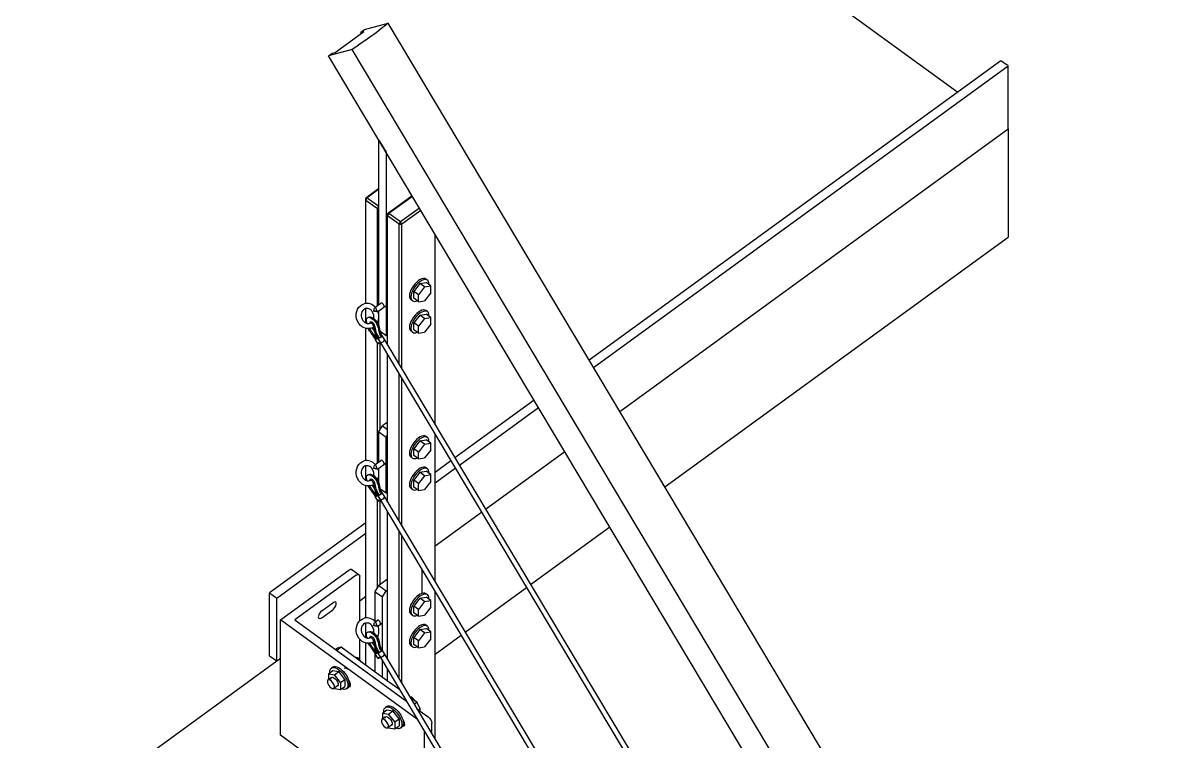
# Model space of a CAD drawing. Extents: x 0 to 478, y 0 to 515.
# Drawn here: x 178.5 to 289.9, y 352 to 422.5 of the extents above; entities that cross this region are included whole.
import ezdxf

# ---------------------------------------------------------------- set-up
doc = ezdxf.new("R2010")
doc.units = 0
doc.layers.get('0').update_dxf_attribs({"linetype": 'CONTINUOUS'})

msp = doc.modelspace()

# ---------------------------------------------------------------- linework, layer by layer
at = {"color": 0}
for p, q in [((133.774, 515.02), (270.246, 415.724)), ((212.029, 421.866), (214.341, 422.48)), ((321.578, 242.897), (214.341, 422.48)), ((209.144, 419.626), (211.971, 421.686)), ((211.675, 421.605), (212.029, 421.866)), ((211.971, 421.686), (211.675, 421.605)), ((211.733, 421.513), (211.675, 421.605)), ((210.807, 419.908), (208.493, 419.291)), ((208.493, 419.291), (208.847, 419.548)), ((307.869, 252.871), (208.493, 419.291)), ((208.847, 419.548), (209.144, 419.626)), ((312.608, 249.423), (210.807, 419.908)), ((274.489, 418.811), (234.086, 389.414)), ((234.515, 388.698), (275.196, 418.296)), ((275.196, 418.296), (274.489, 418.811)), ((275.196, 412.119), (275.196, 418.296)), ((237.085, 384.39), (275.196, 412.119)), ((237.085, 384.39), (275.196, 412.119)), ((275.196, 412.119), (275.196, 401.486)), ((213.438, 411.011), (214.144, 409.825)), ((213.438, 394.871), (213.438, 411.011)), ((214.144, 409.825), (214.144, 391.82)), ((213.438, 406.259), (212.165, 405.335)), ((213.438, 406.192), (212.306, 405.366)), ((212.165, 405.335), (212.306, 405.366)), ((212.165, 405.126), (212.306, 405.366)), ((212.165, 405.126), (212.165, 405.335)), ((212.165, 394.991), (212.165, 405.126)), ((212.165, 405.126), (213.297, 404.305)), ((212.306, 405.366), (213.438, 404.544)), ((216.701, 405.546), (214.286, 403.789)), ((216.73, 405.497), (214.428, 403.825)), ((213.297, 404.305), (213.438, 404.544)), ((213.297, 394.769), (213.297, 404.305)), ((213.297, 404.305), (213.438, 404.305)), ((214.286, 403.585), (214.428, 403.825)), ((214.286, 403.789), (214.428, 403.825)), ((214.286, 403.585), (214.286, 403.789)), ((215.418, 402.759), (214.286, 403.585)), ((214.286, 390.917), (214.286, 403.585)), ((215.56, 402.999), (214.428, 403.825)), ((217.414, 404.35), (215.56, 402.999)), ((217.558, 404.114), (215.7, 402.759)), ((215.418, 402.759), (215.56, 402.999)), ((215.418, 402.759), (215.7, 402.759)), ((215.418, 389.022), (215.418, 402.759)), ((215.7, 402.759), (215.56, 402.999)), ((215.7, 388.546), (215.7, 402.759)), ((218.954, 383.103), (218.954, 401.775)), ((241.511, 376.978), (275.196, 401.486)), ((217.468, 396.935), (216.867, 396.159)), ((217.468, 396.935), (218.069, 397.034)), ((217.92, 396.603), (217.468, 396.935)), ((218.204, 397.274), (218.062, 397.376)), ((218.523, 396.706), (218.069, 397.034)), ((216.867, 395.489), (216.867, 396.159)), ((217.319, 395.831), (216.867, 396.159)), ((217.92, 396.603), (217.319, 395.831)), ((217.319, 395.157), (217.319, 395.831)), ((217.92, 396.603), (218.523, 396.706)), ((218.523, 396.032), (217.92, 395.259)), ((218.523, 396.032), (218.523, 396.706)), ((213.086, 394.617), (213.644, 395.023)), ((213.35, 394.19), (214.144, 394.769)), ((213.644, 395.023), (213.644, 395.023)), ((216.732, 395.249), (216.592, 395.351)), ((217.319, 395.157), (216.867, 395.489)), ((217.319, 395.157), (217.92, 395.259)), ((212.165, 393.372), (212.165, 394.487)), ((213.438, 393.841), (213.438, 394.254)), ((213.438, 392.762), (213.438, 393.52)), ((217.468, 393.848), (216.867, 393.072)), ((217.92, 393.517), (217.319, 392.744)), ((217.468, 393.848), (218.069, 393.947)), ((217.92, 393.517), (217.468, 393.848)), ((217.92, 393.517), (218.523, 393.619)), ((218.204, 394.187), (218.062, 394.289)), ((218.523, 393.619), (218.069, 393.947)), ((218.523, 392.945), (218.523, 393.619)), ((212.165, 379.557), (212.165, 392.539)), ((216.867, 392.402), (216.867, 393.072)), ((217.319, 392.744), (216.867, 393.072)), ((217.319, 392.07), (216.867, 392.402)), ((217.319, 392.07), (217.319, 392.744)), ((218.523, 392.945), (217.92, 392.172)), ((213.342, 391.04), (213.089, 391.467)), ((213.297, 391.636), (213.297, 391.866)), ((213.337, 391.534), (213.589, 391.107)), ((214.144, 391.82), (213.545, 392.257)), ((213.579, 391.866), (213.579, 392.232)), ((213.765, 391.788), (214.019, 391.365)), ((214.019, 391.365), (255.56, 321.797)), ((214.286, 391.784), (214.144, 391.82)), ((216.732, 392.162), (216.592, 392.264)), ((217.319, 392.07), (217.92, 392.172)), ((213.297, 379.335), (213.297, 391.121)), ((213.579, 382.626), (213.579, 391.125)), ((213.589, 391.107), (255.131, 321.54)), ((214.286, 375.483), (214.286, 389.939)), ((215.418, 373.588), (215.418, 388.045)), ((215.7, 373.112), (215.7, 387.572)), ((228.683, 385.48), (220.909, 379.825)), ((221.338, 379.109), (229.111, 384.764)), ((213.438, 382.386), (213.791, 382.986)), ((213.438, 379.437), (213.438, 382.386)), ((213.438, 382.386), (214.144, 381.871)), ((214.286, 383.346), (213.791, 382.986)), ((213.791, 382.986), (214.286, 382.626)), ((214.144, 381.871), (214.286, 382.111)), ((214.144, 376.386), (214.144, 381.871)), ((217.468, 381.501), (216.867, 380.725)), ((217.92, 381.169), (217.319, 380.397)), ((217.468, 381.501), (218.069, 381.6)), ((217.92, 381.169), (217.468, 381.501)), ((217.92, 381.169), (218.523, 381.272)), ((218.204, 381.84), (218.062, 381.938)), ((218.523, 381.272), (218.069, 381.6)), ((218.523, 380.598), (218.523, 381.272)), ((218.954, 367.665), (218.954, 382.125)), ((216.867, 380.051), (216.867, 380.725)), ((217.319, 380.397), (216.867, 380.725)), ((217.319, 379.723), (216.867, 380.051)), ((217.319, 379.723), (217.319, 380.397)), ((218.523, 380.598), (217.92, 379.825)), ((223.908, 374.805), (231.681, 380.46)), ((223.908, 374.805), (231.681, 380.46)), ((212.165, 377.938), (212.165, 379.053)), ((213.086, 379.183), (213.644, 379.589)), ((213.35, 378.756), (214.144, 379.331)), ((213.644, 379.589), (213.644, 379.589)), ((216.732, 379.815), (216.592, 379.917)), ((217.319, 379.723), (217.92, 379.825)), ((220.503, 379.532), (218.954, 378.404)), ((213.438, 378.407), (213.438, 378.82)), ((213.438, 377.328), (213.438, 378.086)), ((217.468, 378.414), (216.867, 377.638)), ((217.92, 378.083), (217.319, 377.31)), ((217.468, 378.414), (218.069, 378.513)), ((217.92, 378.083), (217.468, 378.414)), ((217.92, 378.083), (218.523, 378.185)), ((218.204, 378.753), (218.062, 378.852)), ((218.523, 378.185), (218.069, 378.513)), ((218.523, 377.511), (218.523, 378.185)), ((218.954, 377.373), (220.931, 378.813)), ((212.165, 364.123), (212.165, 377.105)), ((213.545, 376.82), (214.144, 376.386)), ((213.579, 376.428), (213.579, 376.798)), ((216.732, 376.728), (216.592, 376.83)), ((216.867, 376.964), (216.867, 377.638)), ((217.319, 377.31), (216.867, 377.638)), ((217.319, 376.636), (216.867, 376.964)), ((217.319, 376.636), (217.319, 377.31)), ((217.319, 376.636), (217.92, 376.738)), ((218.523, 377.511), (217.92, 376.738)), ((213.342, 375.606), (213.089, 376.033)), ((213.297, 376.202), (213.297, 376.428)), ((213.297, 367.055), (213.297, 375.684)), ((213.337, 376.096), (213.589, 375.673)), ((213.579, 367.397), (213.579, 375.691)), ((213.589, 375.673), (255.131, 306.105)), ((213.765, 376.354), (214.019, 375.931)), ((214.019, 375.931), (255.56, 306.361)), ((214.144, 376.386), (214.286, 376.35)), ((214.286, 360.049), (214.286, 374.505)), ((218.954, 371.2), (223.501, 374.509)), ((218.954, 371.2), (223.501, 374.509)), ((212.165, 373.465), (202.718, 366.589)), ((203.425, 366.074), (212.165, 372.435)), ((215.418, 358.151), (215.418, 372.611)), ((228.334, 367.39), (236.107, 373.048)), ((215.7, 357.678), (215.7, 372.138)), ((203.778, 363.929), (210.495, 368.819)), ((211.202, 368.304), (205.192, 363.929)), ((210.79, 368.879), (211.497, 368.364)), ((211.557, 363.834), (211.557, 368.219)), ((214.286, 367.912), (213.438, 367.295)), ((217.68, 366.536), (217.68, 368.822)), ((213.085, 366.695), (213.438, 367.295)), ((213.085, 363.749), (213.085, 366.695)), ((213.085, 366.695), (213.791, 366.18)), ((213.438, 367.295), (214.144, 366.78)), ((213.791, 366.18), (214.144, 366.78)), ((214.144, 366.78), (214.286, 366.882)), ((218.954, 352.231), (218.954, 366.691)), ((221.908, 362.716), (227.928, 367.097)), ((202.718, 360.415), (202.718, 366.589)), ((202.718, 366.589), (203.425, 366.074)), ((203.425, 359.9), (203.425, 366.074)), ((207.844, 364.832), (208.905, 365.601)), ((211.557, 365.816), (212.165, 366.261)), ((211.557, 365.816), (212.165, 366.261)), ((213.791, 360.874), (213.791, 366.18)), ((217.468, 366.063), (216.867, 365.291)), ((217.92, 365.735), (217.319, 364.963)), ((217.468, 366.063), (218.069, 366.166)), ((217.92, 365.735), (217.468, 366.063)), ((217.92, 365.735), (218.523, 365.838)), ((218.204, 366.406), (218.062, 366.504)), ((218.523, 365.838), (218.069, 366.166)), ((218.523, 365.164), (218.523, 365.838)), ((207.844, 364.144), (208.905, 364.917)), ((216.732, 364.381), (216.592, 364.483)), ((216.867, 364.617), (216.867, 365.291)), ((217.319, 364.963), (216.867, 365.291)), ((217.319, 364.289), (216.867, 364.617)), ((217.319, 364.289), (217.319, 364.963)), ((218.523, 365.164), (217.92, 364.388)), ((203.778, 352.611), (203.778, 363.929)), ((217.229, 354.147), (203.778, 363.929)), ((205.192, 363.929), (216.143, 355.963)), ((212.165, 362.5), (212.165, 363.619)), ((213.086, 363.746), (213.291, 363.894)), ((213.29, 363.894), (213.29, 363.894)), ((213.35, 363.322), (213.791, 363.64)), ((217.319, 364.289), (217.92, 364.388)), ((218.204, 363.315), (218.062, 363.418)), ((217.468, 362.977), (216.867, 362.2)), ((217.92, 362.648), (217.319, 361.876)), ((217.468, 362.977), (218.069, 363.079)), ((217.92, 362.648), (217.468, 362.977)), ((217.92, 362.648), (218.523, 362.751)), ((218.523, 362.751), (218.069, 363.079)), ((218.523, 362.077), (218.523, 362.751)), ((218.954, 360.567), (221.503, 362.423)), ((209.372, 361.163), (209.183, 361.026)), ((209.725, 361.248), (209.301, 360.941)), ((209.725, 361.248), (209.372, 361.163)), ((213.085, 358.807), (209.725, 361.248)), ((211.557, 359.985), (211.557, 362.038)), ((212.165, 359.473), (212.165, 361.671)), ((213.085, 361.283), (213.085, 361.611)), ((213.085, 358.807), (213.085, 361.188)), ((216.732, 361.294), (216.592, 361.396)), ((216.867, 361.53), (216.867, 362.2)), ((217.319, 361.876), (216.867, 362.2)), ((217.319, 361.202), (216.867, 361.53)), ((217.319, 361.202), (217.319, 361.876)), ((217.319, 361.202), (217.92, 361.301)), ((218.523, 362.077), (217.92, 361.301)), ((182.098, 344.383), (203.778, 360.158)), ((202.718, 360.415), (203.425, 359.9)), ((203.425, 359.9), (203.778, 360.158)), ((209.301, 360.941), (216.143, 355.963)), ((211.379, 360.211), (211.084, 360.26)), ((211.379, 360.211), (211.266, 360.13)), ((211.379, 360.211), (211.675, 359.83)), ((213.342, 360.172), (213.089, 360.595)), ((213.337, 360.662), (213.589, 360.239)), ((213.392, 360.818), (213.392, 360.818)), ((213.589, 360.239), (254.525, 291.685)), ((213.765, 360.916), (214.019, 360.497)), ((214.019, 360.497), (255.556, 290.935)), ((208.487, 358.644), (208.912, 358.955)), ((208.919, 359.294), (208.777, 359.191)), ((208.912, 358.955), (209.513, 358.853)), ((213.791, 358.292), (213.791, 359.9)), ((214.286, 357.932), (214.286, 359.071)), ((208.793, 358.278), (208.441, 358.02)), ((208.487, 358.644), (208.487, 358.052)), ((208.487, 358.644), (209.088, 358.546)), ((209.088, 358.546), (209.513, 358.853)), ((209.689, 357.77), (209.088, 358.546)), ((210.114, 358.08), (209.513, 358.853)), ((209.689, 357.77), (210.114, 358.08)), ((209.689, 357.77), (209.689, 357.096)), ((210.114, 358.08), (210.114, 357.406)), ((213.791, 358.292), (213.085, 358.807)), ((215.491, 357.057), (213.791, 358.292)), ((209.382, 357.466), (209.029, 357.209)), ((209.088, 357.198), (209.061, 357.233)), ((209.088, 357.198), (209.689, 357.096)), ((209.689, 357.096), (210.114, 357.406)), ((210.389, 357.272), (210.248, 357.17)), ((215.418, 357.106), (215.418, 357.177)), ((216.683, 356.351), (216.47, 356.387)), ((217.15, 355.847), (216.52, 356.306)), ((216.683, 356.351), (216.569, 356.27)), ((216.683, 356.351), (216.979, 355.97)), ((216.902, 355.667), (217.15, 355.847)), ((217.504, 355.247), (217.15, 355.847)), ((213.79, 354.789), (214.215, 355.096)), ((213.79, 354.789), (213.79, 354.192)), ((213.79, 354.789), (214.391, 354.686)), ((214.221, 355.434), (214.081, 355.332)), ((214.215, 355.096), (214.816, 354.997)), ((214.391, 354.686), (214.816, 354.997)), ((214.993, 353.91), (214.391, 354.686)), ((215.416, 354.221), (214.816, 354.997)), ((217.172, 355.212), (218.273, 354.411)), ((217.315, 355.11), (217.504, 355.247)), ((217.504, 354.972), (217.504, 355.247)), ((214.098, 354.415), (213.743, 354.161)), ((214.686, 353.61), (214.332, 353.353)), ((214.391, 353.339), (214.365, 353.374)), ((214.391, 353.339), (214.993, 353.236)), ((214.993, 353.91), (215.416, 354.221)), ((214.993, 353.91), (214.993, 353.236)), ((214.993, 353.236), (215.416, 353.547)), ((215.416, 354.221), (215.416, 353.547)), ((215.693, 353.413), (215.551, 353.31)), ((218.627, 352.778), (218.627, 353.811)), ((208.383, 349.261), (203.778, 352.611)), ((217.92, 342.666), (217.92, 352.986))]:
    msp.add_line(p, q, dxfattribs=at)
for points in [[(214.341, 422.48), (213.376, 421.679), (212.197, 420.822), (210.807, 419.908)], [(218.062, 397.376), (217.792, 397.57), (217.242, 397.277), (216.837, 396.72)], [(218.204, 397.274), (217.933, 397.468), (217.384, 397.175), (216.978, 396.617)], [(218.126, 397.312), (218.106, 397.334), (218.085, 397.358), (218.062, 397.376)], [(218.351, 396.907), (218.351, 397.073), (218.301, 397.2), (218.204, 397.274)], [(218.349, 396.833), (218.351, 396.857), (218.351, 396.882), (218.351, 396.907)], [(216.837, 396.72), (216.431, 396.162), (216.32, 395.549), (216.592, 395.351)], [(216.978, 396.617), (216.571, 396.06), (216.462, 395.446), (216.732, 395.249)], [(211.346, 394.416), (211.486, 394.691), (211.729, 394.892), (212.006, 394.963)], [(213.122, 394.575), (212.835, 394.921), (212.389, 395.069), (212.006, 394.963)], [(213.043, 394.585), (213.008, 394.557), (212.979, 394.501), (212.958, 394.441)], [(213.067, 394.596), (213.06, 394.596), (213.052, 394.589), (213.043, 394.585)], [(213.067, 394.596), (213.089, 394.6), (213.107, 394.596), (213.122, 394.575)], [(213.122, 394.575), (213.167, 394.518), (213.174, 394.406), (213.158, 394.303)], [(213.896, 394.882), (213.819, 394.995), (213.697, 395.065), (213.644, 395.023)], [(213.938, 394.617), (213.991, 394.652), (213.971, 394.776), (213.896, 394.882)], [(216.592, 395.351), (216.615, 395.337), (216.642, 395.323), (216.67, 395.312)], [(216.732, 395.249), (216.844, 395.171), (217.007, 395.168), (217.197, 395.249)], [(211.255, 393.471), (211.169, 393.792), (211.204, 394.141), (211.346, 394.416)], [(211.81, 392.691), (211.545, 392.857), (211.339, 393.146), (211.255, 393.471)], [(211.782, 394.173), (211.705, 394.01), (211.683, 393.795), (211.74, 393.594)], [(211.74, 393.594), (211.793, 393.393), (211.919, 393.217), (212.065, 393.121)], [(212.132, 394.48), (211.992, 394.441), (211.862, 394.339), (211.782, 394.173)], [(212.442, 394.466), (212.332, 394.501), (212.23, 394.508), (212.132, 394.48)], [(212.146, 393.263), (212.15, 393.337), (212.17, 393.4), (212.201, 393.46)], [(212.283, 393.026), (212.225, 393.196), (212.199, 393.358), (212.236, 393.474)], [(212.201, 393.46), (212.23, 393.509), (212.267, 393.552), (212.313, 393.584)], [(212.236, 393.474), (212.252, 393.524), (212.277, 393.559), (212.313, 393.584)], [(212.313, 393.584), (212.38, 393.633), (212.458, 393.658), (212.544, 393.661)], [(212.313, 393.584), (212.39, 393.644), (212.499, 393.64), (212.637, 393.584)], [(212.82, 394.141), (212.724, 394.303), (212.58, 394.416), (212.442, 394.466)], [(212.544, 393.661), (212.642, 393.665), (212.746, 393.636), (212.852, 393.573)], [(212.637, 393.584), (212.835, 393.488), (213.045, 393.284), (213.193, 393.04)], [(212.932, 393.524), (212.972, 393.721), (212.93, 393.961), (212.82, 394.141)], [(212.852, 393.573), (213.013, 393.481), (213.178, 393.315), (213.29, 393.125)], [(212.958, 394.441), (212.936, 394.374), (212.921, 394.303), (212.911, 394.236)], [(213.11, 394.19), (213.038, 394.204), (212.972, 394.219), (212.911, 394.236)], [(213.32, 394.173), (213.275, 394.159), (213.185, 394.173), (213.11, 394.19)], [(213.345, 394.204), (213.329, 394.24), (213.247, 394.279), (213.158, 394.303)], [(213.306, 393.09), (213.477, 393.411), (213.494, 393.841), (213.345, 394.204)], [(213.32, 394.173), (213.327, 394.176), (213.334, 394.18), (213.338, 394.18)], [(213.338, 394.18), (213.347, 394.187), (213.349, 394.197), (213.345, 394.204)], [(216.837, 393.633), (216.431, 393.076), (216.32, 392.462), (216.592, 392.264)], [(216.978, 393.531), (216.571, 392.973), (216.462, 392.359), (216.732, 392.162)], [(218.062, 394.289), (217.792, 394.483), (217.242, 394.19), (216.837, 393.633)], [(218.204, 394.187), (217.933, 394.381), (217.384, 394.088), (216.978, 393.531)], [(218.126, 394.226), (218.106, 394.247), (218.085, 394.271), (218.062, 394.289)], [(218.351, 393.82), (218.351, 393.986), (218.301, 394.113), (218.204, 394.187)], [(218.349, 393.746), (218.351, 393.771), (218.351, 393.792), (218.351, 393.82)], [(212.649, 392.546), (212.375, 392.472), (212.068, 392.525), (211.81, 392.691)], [(212.065, 393.121), (212.218, 393.016), (212.38, 392.994), (212.521, 393.03)], [(212.161, 393.065), (212.147, 393.136), (212.142, 393.203), (212.146, 393.263)], [(212.509, 392.314), (212.465, 392.377), (212.424, 392.444), (212.385, 392.515)], [(212.7, 392.042), (212.634, 392.13), (212.569, 392.218), (212.509, 392.314)], [(212.521, 393.03), (212.606, 393.054), (212.685, 393.1), (212.755, 393.171)], [(212.75, 392.19), (212.677, 392.289), (212.602, 392.402), (212.527, 392.525)], [(212.556, 393.16), (212.556, 393.16), (212.585, 393.164), (212.606, 393.181)], [(212.622, 393.129), (212.573, 393.16), (212.556, 393.16), (212.556, 393.16)], [(212.575, 393.047), (212.565, 393.121), (212.575, 393.157), (212.606, 393.181)], [(212.606, 393.181), (212.637, 393.203), (212.687, 393.203), (212.732, 393.181)], [(212.78, 392.98), (212.728, 393.044), (212.667, 393.1), (212.622, 393.129)], [(212.649, 392.546), (212.79, 392.585), (212.918, 392.652), (213.034, 392.748)], [(212.732, 393.181), (212.799, 393.153), (212.897, 393.058), (212.947, 392.973)], [(212.94, 392.342), (212.888, 392.412), (212.828, 392.497), (212.773, 392.589)], [(212.874, 392.843), (212.849, 392.892), (212.817, 392.938), (212.78, 392.98)], [(212.953, 392.638), (212.936, 392.705), (212.91, 392.776), (212.874, 392.843)], [(212.889, 392.645), (212.936, 392.568), (212.987, 392.497), (213.039, 392.423)], [(213.122, 392.102), (213.043, 392.211), (212.985, 392.278), (212.94, 392.342)], [(212.947, 392.973), (212.997, 392.892), (213.041, 392.744), (213.07, 392.564)], [(213.001, 392.409), (212.988, 392.486), (212.973, 392.564), (212.953, 392.638)], [(213.107, 391.989), (213.049, 392.137), (213.02, 392.282), (213.001, 392.409)], [(213.039, 392.423), (213.065, 392.391), (213.092, 392.356), (213.118, 392.321)], [(213.07, 392.564), (213.086, 392.476), (213.101, 392.359), (213.151, 392.208)], [(213.193, 393.04), (213.341, 392.786), (213.382, 392.575), (213.418, 392.377)], [(213.233, 392.966), (213.26, 393.005), (213.285, 393.044), (213.306, 393.09)], [(213.29, 393.125), (213.415, 392.906), (213.459, 392.691), (213.493, 392.497)], [(213.418, 392.377), (213.435, 392.275), (213.446, 392.197), (213.477, 392.098)], [(213.493, 392.497), (213.512, 392.384), (213.528, 392.289), (213.574, 392.172)], [(213.089, 391.467), (212.963, 391.679), (212.833, 391.88), (212.7, 392.042)], [(212.922, 391.961), (212.864, 392.045), (212.817, 392.098), (212.75, 392.19)], [(213.181, 391.562), (213.058, 391.767), (212.981, 391.88), (212.922, 391.961)], [(213.181, 391.562), (213.116, 391.513), (213.082, 391.477), (213.089, 391.467)], [(213.089, 391.467), (213.097, 391.453), (213.144, 391.467), (213.214, 391.499)], [(213.337, 391.534), (213.242, 391.686), (213.166, 391.841), (213.107, 391.989)], [(213.428, 391.629), (213.295, 391.848), (213.201, 391.993), (213.122, 392.102)], [(213.151, 392.208), (213.202, 392.053), (213.287, 391.862), (213.428, 391.629)], [(213.28, 391.629), (213.245, 391.605), (213.21, 391.583), (213.181, 391.562)], [(213.214, 391.499), (213.283, 391.534), (213.365, 391.58), (213.428, 391.629)], [(213.337, 391.534), (213.329, 391.545), (213.365, 391.583), (213.428, 391.629)], [(213.461, 391.566), (213.392, 391.534), (213.342, 391.52), (213.337, 391.534)], [(213.392, 391.689), (213.392, 391.689), (213.392, 391.686), (213.392, 391.686)], [(213.674, 391.693), (213.613, 391.647), (213.528, 391.597), (213.461, 391.566)], [(213.477, 392.098), (213.511, 392.003), (213.561, 391.88), (213.674, 391.693)], [(213.574, 392.172), (213.618, 392.056), (213.688, 391.918), (213.765, 391.788)], [(213.589, 391.107), (213.582, 391.121), (213.616, 391.156), (213.68, 391.202)], [(213.589, 391.107), (213.582, 391.121), (213.616, 391.156), (213.68, 391.202)], [(213.825, 391.202), (213.706, 391.132), (213.6, 391.089), (213.589, 391.107)], [(213.639, 391.753), (213.709, 391.788), (213.759, 391.802), (213.765, 391.788)], [(213.765, 391.788), (213.774, 391.777), (213.738, 391.739), (213.674, 391.693)], [(213.928, 391.269), (213.864, 391.223), (213.783, 391.174), (213.713, 391.142)], [(214.019, 391.365), (214.03, 391.343), (213.943, 391.276), (213.825, 391.202)], [(213.891, 391.329), (213.963, 391.365), (214.011, 391.379), (214.019, 391.365)], [(214.019, 391.365), (214.026, 391.35), (213.991, 391.315), (213.928, 391.269)], [(216.592, 392.264), (216.615, 392.25), (216.642, 392.236), (216.67, 392.225)], [(216.732, 392.162), (216.844, 392.084), (217.007, 392.081), (217.197, 392.158)], [(213.433, 391.139), (213.37, 391.093), (213.335, 391.054), (213.342, 391.04)], [(213.342, 391.04), (213.353, 391.026), (213.457, 391.065), (213.574, 391.135)], [(213.713, 391.142), (213.644, 391.111), (213.597, 391.096), (213.589, 391.107)], [(216.837, 381.286), (216.431, 380.728), (216.32, 380.115), (216.592, 379.917)], [(216.978, 381.183), (216.571, 380.623), (216.462, 380.012), (216.732, 379.815)], [(218.062, 381.938), (217.792, 382.136), (217.242, 381.843), (216.837, 381.286)], [(218.204, 381.84), (217.933, 382.034), (217.384, 381.741), (216.978, 381.183)], [(218.126, 381.875), (218.106, 381.9), (218.085, 381.921), (218.062, 381.938)], [(218.351, 381.469), (218.351, 381.639), (218.301, 381.766), (218.204, 381.84)], [(218.349, 381.399), (218.351, 381.42), (218.351, 381.445), (218.351, 381.469)], [(211.255, 378.037), (211.169, 378.358), (211.204, 378.707), (211.346, 378.982)], [(211.346, 378.982), (211.486, 379.257), (211.729, 379.458), (212.006, 379.529)], [(212.132, 379.042), (211.992, 379.007), (211.862, 378.905), (211.782, 378.735)], [(213.122, 379.141), (212.835, 379.487), (212.389, 379.635), (212.006, 379.529)], [(212.442, 379.032), (212.332, 379.067), (212.23, 379.07), (212.132, 379.042)], [(212.82, 378.707), (212.724, 378.869), (212.58, 378.982), (212.442, 379.032)], [(212.958, 379.007), (212.936, 378.94), (212.921, 378.869), (212.911, 378.802)], [(213.043, 379.151), (213.008, 379.123), (212.979, 379.067), (212.958, 379.007)], [(213.067, 379.162), (213.06, 379.162), (213.052, 379.155), (213.043, 379.151)], [(213.067, 379.162), (213.089, 379.166), (213.107, 379.162), (213.122, 379.141)], [(213.122, 379.141), (213.167, 379.084), (213.174, 378.972), (213.158, 378.869)], [(213.896, 379.448), (213.819, 379.561), (213.697, 379.631), (213.644, 379.589)], [(213.938, 379.183), (213.991, 379.218), (213.971, 379.342), (213.896, 379.448)], [(216.592, 379.917), (216.615, 379.899), (216.642, 379.885), (216.67, 379.878)], [(216.732, 379.815), (216.844, 379.737), (217.007, 379.734), (217.197, 379.811)], [(218.062, 378.852), (217.792, 379.049), (217.242, 378.756), (216.837, 378.199)], [(218.204, 378.753), (217.933, 378.947), (217.384, 378.654), (216.978, 378.097)], [(211.81, 377.254), (211.545, 377.423), (211.339, 377.712), (211.255, 378.037)], [(211.782, 378.735), (211.705, 378.576), (211.683, 378.358), (211.74, 378.16)], [(211.74, 378.16), (211.793, 377.959), (211.919, 377.783), (212.065, 377.687)], [(212.161, 377.631), (212.147, 377.702), (212.142, 377.769), (212.146, 377.825)], [(212.146, 377.825), (212.15, 377.899), (212.17, 377.966), (212.201, 378.023)], [(212.283, 377.592), (212.225, 377.761), (212.199, 377.924), (212.236, 378.04)], [(212.201, 378.023), (212.23, 378.075), (212.267, 378.118), (212.313, 378.15)], [(212.236, 378.04), (212.252, 378.09), (212.277, 378.125), (212.313, 378.15)], [(212.313, 378.15), (212.38, 378.199), (212.458, 378.224), (212.544, 378.227)], [(212.313, 378.15), (212.39, 378.21), (212.499, 378.206), (212.637, 378.146)], [(212.544, 378.227), (212.642, 378.231), (212.746, 378.202), (212.852, 378.139)], [(212.637, 378.146), (212.835, 378.051), (213.045, 377.85), (213.193, 377.606)], [(212.932, 378.09), (212.972, 378.287), (212.93, 378.523), (212.82, 378.707)], [(212.852, 378.139), (213.013, 378.047), (213.178, 377.878), (213.29, 377.687)], [(213.11, 378.753), (213.038, 378.77), (212.972, 378.785), (212.911, 378.802)], [(213.32, 378.739), (213.275, 378.725), (213.185, 378.739), (213.11, 378.753)], [(213.345, 378.77), (213.329, 378.806), (213.247, 378.845), (213.158, 378.869)], [(213.306, 377.652), (213.477, 377.977), (213.494, 378.407), (213.345, 378.77)], [(213.32, 378.739), (213.327, 378.742), (213.334, 378.742), (213.338, 378.746)], [(213.338, 378.746), (213.347, 378.753), (213.349, 378.76), (213.345, 378.77)], [(216.837, 378.199), (216.431, 377.642), (216.32, 377.028), (216.592, 376.83)], [(216.978, 378.097), (216.571, 377.536), (216.462, 376.925), (216.732, 376.728)], [(218.126, 378.788), (218.106, 378.813), (218.085, 378.834), (218.062, 378.852)], [(218.351, 378.382), (218.351, 378.552), (218.301, 378.679), (218.204, 378.753)], [(218.349, 378.312), (218.351, 378.333), (218.351, 378.358), (218.351, 378.382)], [(212.649, 377.112), (212.375, 377.038), (212.068, 377.088), (211.81, 377.254)], [(212.065, 377.687), (212.218, 377.582), (212.38, 377.557), (212.521, 377.596)], [(212.509, 376.876), (212.465, 376.943), (212.424, 377.01), (212.385, 377.081)], [(212.7, 376.608), (212.634, 376.693), (212.569, 376.784), (212.509, 376.876)], [(212.521, 377.596), (212.606, 377.62), (212.685, 377.663), (212.755, 377.733)], [(212.75, 376.756), (212.677, 376.855), (212.602, 376.964), (212.527, 377.088)], [(212.556, 377.726), (212.556, 377.726), (212.585, 377.73), (212.606, 377.747)], [(212.622, 377.694), (212.573, 377.726), (212.556, 377.726), (212.556, 377.726)], [(212.575, 377.613), (212.565, 377.687), (212.575, 377.719), (212.606, 377.747)], [(212.606, 377.747), (212.637, 377.769), (212.687, 377.769), (212.732, 377.747)], [(212.78, 377.546), (212.728, 377.61), (212.667, 377.666), (212.622, 377.694)], [(212.649, 377.112), (212.79, 377.151), (212.918, 377.215), (213.034, 377.31)], [(212.732, 377.747), (212.799, 377.719), (212.897, 377.624), (212.947, 377.536)], [(212.922, 376.527), (212.864, 376.608), (212.817, 376.664), (212.75, 376.756)], [(212.94, 376.908), (212.888, 376.978), (212.828, 377.063), (212.773, 377.155)], [(212.874, 377.409), (212.849, 377.455), (212.817, 377.504), (212.78, 377.546)], [(212.953, 377.204), (212.936, 377.271), (212.91, 377.342), (212.874, 377.409)], [(212.889, 377.211), (212.936, 377.134), (212.987, 377.063), (213.039, 376.989)], [(213.122, 376.664), (213.043, 376.777), (212.985, 376.844), (212.94, 376.908)], [(212.947, 377.536), (212.997, 377.458), (213.041, 377.31), (213.07, 377.13)], [(213.001, 376.975), (212.988, 377.052), (212.973, 377.127), (212.953, 377.204)], [(213.107, 376.555), (213.049, 376.703), (213.02, 376.848), (213.001, 376.975)], [(213.039, 376.989), (213.065, 376.954), (213.092, 376.918), (213.118, 376.887)], [(213.07, 377.13), (213.086, 377.042), (213.101, 376.925), (213.151, 376.774)], [(213.151, 376.774), (213.202, 376.615), (213.287, 376.428), (213.428, 376.195)], [(213.193, 377.606), (213.341, 377.352), (213.382, 377.141), (213.418, 376.943)], [(213.233, 377.532), (213.26, 377.571), (213.285, 377.61), (213.306, 377.652)], [(213.29, 377.687), (213.415, 377.472), (213.459, 377.257), (213.493, 377.063)], [(213.418, 376.943), (213.435, 376.841), (213.446, 376.763), (213.477, 376.664)], [(213.493, 377.063), (213.512, 376.95), (213.528, 376.855), (213.574, 376.735)], [(213.574, 376.735), (213.618, 376.618), (213.688, 376.484), (213.765, 376.354)], [(216.592, 376.83), (216.615, 376.813), (216.642, 376.798), (216.67, 376.791)], [(216.732, 376.728), (216.844, 376.65), (217.007, 376.647), (217.197, 376.724)], [(213.089, 376.033), (212.963, 376.245), (212.833, 376.446), (212.7, 376.608)], [(213.181, 376.128), (213.058, 376.329), (212.981, 376.446), (212.922, 376.527)], [(213.181, 376.128), (213.116, 376.079), (213.082, 376.043), (213.089, 376.033)], [(213.089, 376.033), (213.097, 376.019), (213.144, 376.033), (213.214, 376.065)], [(213.337, 376.096), (213.242, 376.252), (213.166, 376.403), (213.107, 376.555)], [(213.428, 376.195), (213.295, 376.414), (213.201, 376.555), (213.122, 376.664)], [(213.28, 376.195), (213.245, 376.17), (213.21, 376.149), (213.181, 376.128)], [(213.214, 376.065), (213.283, 376.1), (213.365, 376.146), (213.428, 376.195)], [(213.337, 376.096), (213.329, 376.111), (213.365, 376.146), (213.428, 376.195)], [(213.433, 375.701), (213.37, 375.655), (213.335, 375.62), (213.342, 375.606)], [(213.461, 376.132), (213.392, 376.1), (213.342, 376.086), (213.337, 376.096)], [(213.342, 375.606), (213.353, 375.588), (213.457, 375.627), (213.574, 375.698)], [(213.392, 376.252), (213.392, 376.252), (213.392, 376.252), (213.392, 376.252)], [(213.674, 376.259), (213.613, 376.213), (213.528, 376.163), (213.461, 376.132)], [(213.477, 376.664), (213.511, 376.569), (213.561, 376.446), (213.674, 376.259)], [(213.589, 375.673), (213.582, 375.687), (213.616, 375.722), (213.68, 375.768)], [(213.589, 375.673), (213.582, 375.687), (213.616, 375.722), (213.68, 375.768)], [(213.825, 375.768), (213.706, 375.694), (213.6, 375.652), (213.589, 375.673)], [(213.713, 375.708), (213.644, 375.673), (213.597, 375.662), (213.589, 375.673)], [(213.639, 376.319), (213.709, 376.35), (213.759, 376.364), (213.765, 376.354)], [(213.765, 376.354), (213.774, 376.34), (213.738, 376.305), (213.674, 376.259)], [(213.928, 375.835), (213.864, 375.789), (213.783, 375.74), (213.713, 375.708)], [(214.019, 375.931), (214.03, 375.909), (213.943, 375.839), (213.825, 375.768)], [(213.891, 375.895), (213.963, 375.931), (214.011, 375.941), (214.019, 375.931)], [(214.019, 375.931), (214.026, 375.916), (213.991, 375.881), (213.928, 375.835)], [(210.495, 368.819), (210.614, 368.903), (210.724, 368.928), (210.79, 368.879)], [(210.79, 368.879), (210.829, 368.85), (210.85, 368.801), (210.85, 368.73)], [(211.202, 368.304), (211.321, 368.388), (211.431, 368.413), (211.497, 368.364)], [(211.497, 368.364), (211.536, 368.339), (211.557, 368.286), (211.557, 368.219)], [(218.062, 366.504), (217.792, 366.702), (217.242, 366.409), (216.837, 365.852)], [(209.199, 365.665), (209.132, 365.711), (209.022, 365.686), (208.905, 365.601)], [(209.217, 365.323), (209.277, 365.481), (209.27, 365.612), (209.199, 365.665)], [(216.837, 365.852), (216.431, 365.291), (216.32, 364.68), (216.592, 364.483)], [(216.978, 365.749), (216.571, 365.189), (216.462, 364.578), (216.732, 364.381)], [(218.204, 366.406), (217.933, 366.6), (217.384, 366.307), (216.978, 365.749)], [(218.126, 366.441), (218.106, 366.466), (218.085, 366.487), (218.062, 366.504)], [(218.351, 366.035), (218.351, 366.201), (218.301, 366.332), (218.204, 366.406)], [(218.349, 365.965), (218.351, 365.986), (218.351, 366.01), (218.351, 366.035)], [(207.844, 364.832), (207.713, 364.737), (207.593, 364.578), (207.532, 364.423)], [(208.905, 364.917), (209.035, 365.012), (209.155, 365.171), (209.217, 365.323)], [(216.592, 364.483), (216.615, 364.465), (216.642, 364.451), (216.67, 364.441)], [(207.532, 364.423), (207.47, 364.268), (207.477, 364.137), (207.549, 364.084)], [(207.549, 364.084), (207.615, 364.038), (207.725, 364.06), (207.844, 364.144)], [(211.255, 362.603), (211.169, 362.924), (211.204, 363.273), (211.346, 363.548)], [(211.346, 363.548), (211.486, 363.82), (211.729, 364.024), (212.006, 364.091)], [(212.132, 363.608), (211.992, 363.573), (211.862, 363.467), (211.782, 363.301)], [(213.122, 363.707), (212.835, 364.053), (212.389, 364.201), (212.006, 364.091)], [(212.442, 363.597), (212.332, 363.633), (212.23, 363.636), (212.132, 363.608)], [(212.82, 363.273), (212.724, 363.435), (212.58, 363.548), (212.442, 363.597)], [(212.958, 363.569), (212.936, 363.502), (212.921, 363.435), (212.911, 363.368)], [(213.11, 363.319), (213.038, 363.333), (212.972, 363.351), (212.911, 363.368)], [(213.043, 363.714), (213.008, 363.689), (212.979, 363.633), (212.958, 363.569)], [(213.067, 363.728), (213.06, 363.724), (213.052, 363.721), (213.043, 363.714)], [(213.067, 363.728), (213.089, 363.732), (213.107, 363.724), (213.122, 363.707)], [(213.122, 363.707), (213.167, 363.65), (213.174, 363.538), (213.158, 363.432)], [(213.345, 363.336), (213.329, 363.368), (213.247, 363.407), (213.158, 363.432)], [(213.527, 363.774), (213.45, 363.876), (213.34, 363.936), (213.29, 363.894)], [(213.306, 362.218), (213.477, 362.543), (213.494, 362.973), (213.345, 363.336)], [(213.338, 363.312), (213.347, 363.319), (213.349, 363.326), (213.345, 363.336)], [(213.585, 363.492), (213.642, 363.527), (213.614, 363.668), (213.527, 363.774)], [(216.732, 364.381), (216.844, 364.3), (217.007, 364.3), (217.197, 364.377)], [(218.062, 363.418), (217.792, 363.615), (217.242, 363.322), (216.837, 362.765)], [(218.204, 363.315), (217.933, 363.513), (217.384, 363.22), (216.978, 362.663)], [(218.126, 363.354), (218.106, 363.379), (218.085, 363.4), (218.062, 363.418)], [(211.81, 361.819), (211.545, 361.989), (211.339, 362.278), (211.255, 362.603)], [(211.782, 363.301), (211.705, 363.142), (211.683, 362.924), (211.74, 362.726)], [(211.74, 362.726), (211.793, 362.525), (211.919, 362.349), (212.065, 362.25)], [(212.065, 362.25), (212.218, 362.148), (212.38, 362.123), (212.521, 362.162)], [(212.161, 362.197), (212.147, 362.264), (212.142, 362.331), (212.146, 362.391)], [(212.146, 362.391), (212.15, 362.465), (212.17, 362.532), (212.201, 362.589)], [(212.283, 362.158), (212.225, 362.324), (212.199, 362.486), (212.236, 362.603)], [(212.201, 362.589), (212.23, 362.641), (212.267, 362.68), (212.313, 362.716)], [(212.236, 362.603), (212.252, 362.652), (212.277, 362.691), (212.313, 362.716)], [(212.313, 362.716), (212.38, 362.765), (212.458, 362.79), (212.544, 362.793)], [(212.313, 362.716), (212.39, 362.772), (212.499, 362.768), (212.637, 362.712)], [(212.521, 362.162), (212.606, 362.183), (212.685, 362.229), (212.755, 362.299)], [(212.544, 362.793), (212.642, 362.793), (212.746, 362.765), (212.852, 362.705)], [(212.556, 362.292), (212.556, 362.289), (212.585, 362.292), (212.606, 362.31)], [(212.622, 362.26), (212.573, 362.292), (212.556, 362.292), (212.556, 362.292)], [(212.575, 362.179), (212.565, 362.25), (212.575, 362.285), (212.606, 362.31)], [(212.606, 362.31), (212.637, 362.335), (212.687, 362.335), (212.732, 362.31)], [(212.78, 362.112), (212.728, 362.176), (212.667, 362.229), (212.622, 362.26)], [(212.637, 362.712), (212.835, 362.617), (213.045, 362.416), (213.193, 362.169)], [(212.732, 362.31), (212.799, 362.285), (212.897, 362.186), (212.947, 362.102)], [(212.932, 362.652), (212.972, 362.85), (212.93, 363.089), (212.82, 363.273)], [(212.852, 362.705), (213.013, 362.613), (213.178, 362.444), (213.29, 362.253)], [(213.32, 363.305), (213.275, 363.291), (213.185, 363.305), (213.11, 363.319)], [(213.233, 362.098), (213.26, 362.133), (213.285, 362.176), (213.306, 362.218)], [(213.29, 362.253), (213.415, 362.038), (213.459, 361.823), (213.493, 361.629)], [(213.32, 363.305), (213.327, 363.305), (213.334, 363.308), (213.338, 363.312)], [(216.837, 362.765), (216.431, 362.204), (216.32, 361.594), (216.592, 361.396)], [(216.978, 362.663), (216.571, 362.102), (216.462, 361.491), (216.732, 361.294)], [(218.351, 362.945), (218.351, 363.114), (218.301, 363.245), (218.204, 363.315)], [(218.349, 362.874), (218.351, 362.899), (218.351, 362.924), (218.351, 362.945)], [(212.649, 361.678), (212.375, 361.604), (212.068, 361.654), (211.81, 361.819)], [(212.509, 361.442), (212.465, 361.509), (212.424, 361.576), (212.385, 361.643)], [(212.7, 361.174), (212.634, 361.259), (212.569, 361.35), (212.509, 361.442)], [(212.75, 361.319), (212.677, 361.421), (212.602, 361.53), (212.527, 361.654)], [(212.649, 361.678), (212.79, 361.717), (212.918, 361.781), (213.034, 361.876)], [(213.089, 360.595), (212.963, 360.811), (212.833, 361.012), (212.7, 361.174)], [(212.922, 361.093), (212.864, 361.174), (212.817, 361.23), (212.75, 361.319)], [(212.94, 361.474), (212.888, 361.541), (212.828, 361.629), (212.773, 361.721)], [(212.874, 361.975), (212.849, 362.021), (212.817, 362.07), (212.78, 362.112)], [(212.953, 361.767), (212.936, 361.837), (212.91, 361.908), (212.874, 361.975)], [(212.889, 361.777), (212.936, 361.7), (212.987, 361.625), (213.039, 361.555)], [(213.122, 361.23), (213.043, 361.34), (212.985, 361.41), (212.94, 361.474)], [(212.947, 362.102), (212.997, 362.024), (213.041, 361.876), (213.07, 361.696)], [(213.001, 361.541), (212.988, 361.615), (212.973, 361.692), (212.953, 361.767)], [(213.107, 361.121), (213.049, 361.269), (213.02, 361.414), (213.001, 361.541)], [(213.039, 361.555), (213.065, 361.52), (213.092, 361.484), (213.118, 361.453)], [(213.07, 361.696), (213.086, 361.604), (213.101, 361.491), (213.151, 361.336)], [(213.337, 360.662), (213.242, 360.818), (213.166, 360.969), (213.107, 361.121)], [(213.428, 360.758), (213.295, 360.98), (213.201, 361.121), (213.122, 361.23)], [(213.151, 361.336), (213.202, 361.181), (213.287, 360.994), (213.428, 360.758)], [(213.193, 362.169), (213.341, 361.918), (213.382, 361.703), (213.418, 361.505)], [(213.418, 361.505), (213.435, 361.407), (213.446, 361.329), (213.477, 361.23)], [(213.477, 361.23), (213.511, 361.132), (213.561, 361.012), (213.674, 360.821)], [(213.493, 361.629), (213.512, 361.516), (213.528, 361.421), (213.574, 361.301)], [(213.574, 361.301), (213.618, 361.184), (213.688, 361.047), (213.765, 360.916)], [(216.592, 361.396), (216.615, 361.379), (216.642, 361.364), (216.67, 361.354)], [(216.732, 361.294), (216.844, 361.213), (217.007, 361.213), (217.197, 361.29)], [(213.181, 360.691), (213.058, 360.895), (212.981, 361.012), (212.922, 361.093)], [(213.181, 360.691), (213.116, 360.645), (213.082, 360.609), (213.089, 360.595)], [(213.089, 360.595), (213.097, 360.585), (213.144, 360.599), (213.214, 360.631)], [(213.28, 360.761), (213.245, 360.736), (213.21, 360.712), (213.181, 360.691)], [(213.214, 360.631), (213.283, 360.662), (213.365, 360.712), (213.428, 360.758)], [(213.337, 360.662), (213.329, 360.673), (213.365, 360.712), (213.428, 360.758)], [(213.433, 360.267), (213.37, 360.221), (213.335, 360.186), (213.342, 360.172)], [(213.461, 360.698), (213.392, 360.662), (213.342, 360.652), (213.337, 360.662)], [(213.342, 360.172), (213.353, 360.154), (213.457, 360.193), (213.574, 360.264)], [(213.674, 360.821), (213.613, 360.779), (213.528, 360.729), (213.461, 360.698)], [(213.589, 360.239), (213.582, 360.25), (213.616, 360.288), (213.68, 360.334)], [(213.589, 360.239), (213.582, 360.25), (213.616, 360.288), (213.68, 360.334)], [(213.825, 360.334), (213.706, 360.26), (213.6, 360.218), (213.589, 360.239)], [(213.713, 360.271), (213.644, 360.239), (213.597, 360.225), (213.589, 360.239)], [(213.639, 360.885), (213.709, 360.916), (213.759, 360.93), (213.765, 360.916)], [(213.765, 360.916), (213.774, 360.906), (213.738, 360.867), (213.674, 360.821)], [(213.928, 360.398), (213.864, 360.355), (213.783, 360.306), (213.713, 360.271)], [(214.019, 360.497), (214.03, 360.475), (213.943, 360.401), (213.825, 360.334)], [(213.891, 360.461), (213.963, 360.497), (214.011, 360.507), (214.019, 360.497)], [(214.019, 360.497), (214.026, 360.482), (213.991, 360.444), (213.928, 360.398)], [(208.628, 358.824), (208.628, 358.99), (208.68, 359.121), (208.777, 359.191)], [(208.777, 359.191), (209.048, 359.389), (209.597, 359.096), (210.003, 358.535)], [(208.855, 359.234), (208.873, 359.255), (208.896, 359.276), (208.919, 359.294)], [(208.919, 359.294), (209.189, 359.491), (209.737, 359.198), (210.144, 358.641)], [(210.068, 359.202), (210.133, 359.248), (210.243, 359.227), (210.362, 359.142)], [(208.441, 358.02), (208.402, 357.988), (208.382, 357.939), (208.382, 357.872)], [(208.382, 357.872), (208.382, 357.72), (208.484, 357.512), (208.632, 357.36)], [(208.931, 357.755), (208.769, 357.981), (208.55, 358.098), (208.441, 358.02)], [(208.632, 358.75), (208.63, 358.775), (208.628, 358.8), (208.628, 358.824)], [(208.734, 358.129), (208.734, 358.196), (208.755, 358.246), (208.793, 358.278)], [(208.793, 358.278), (208.902, 358.352), (209.121, 358.235), (209.284, 358.013)], [(209.284, 358.013), (209.447, 357.791), (209.491, 357.547), (209.382, 357.466)], [(210.003, 358.535), (210.409, 357.978), (210.519, 357.367), (210.248, 357.17)], [(210.144, 358.641), (210.55, 358.08), (210.661, 357.47), (210.389, 357.272)], [(210.661, 357.636), (210.636, 357.748), (210.57, 357.875), (210.48, 357.988)], [(208.632, 357.36), (208.781, 357.209), (208.942, 357.145), (209.029, 357.209)], [(209.029, 357.209), (209.137, 357.29), (209.094, 357.533), (208.931, 357.755)], [(210.248, 357.17), (210.137, 357.089), (209.974, 357.085), (209.784, 357.166)], [(210.389, 357.272), (210.366, 357.255), (210.34, 357.24), (210.311, 357.233)], [(210.48, 357.378), (210.534, 357.364), (210.579, 357.371), (210.613, 357.396)], [(210.613, 357.396), (210.669, 357.434), (210.686, 357.523), (210.661, 357.636)], [(214.221, 355.434), (214.493, 355.632), (215.041, 355.339), (215.448, 354.782)], [(213.932, 354.965), (213.932, 355.134), (213.983, 355.261), (214.081, 355.332)], [(213.935, 354.891), (213.934, 354.916), (213.932, 354.94), (213.932, 354.965)], [(214.081, 355.332), (214.351, 355.529), (214.9, 355.237), (215.306, 354.679)], [(214.098, 354.415), (214.206, 354.496), (214.425, 354.379), (214.588, 354.154)], [(214.158, 355.374), (214.177, 355.399), (214.198, 355.417), (214.221, 355.434)], [(215.306, 354.679), (215.713, 354.118), (215.821, 353.508), (215.551, 353.31)], [(215.448, 354.782), (215.853, 354.221), (215.963, 353.61), (215.693, 353.413)], [(213.743, 354.161), (213.705, 354.132), (213.684, 354.08), (213.684, 354.013)], [(213.684, 354.013), (213.684, 353.861), (213.786, 353.653), (213.935, 353.501)], [(214.234, 353.9), (214.071, 354.122), (213.852, 354.238), (213.743, 354.161)], [(213.935, 353.501), (214.085, 353.353), (214.247, 353.289), (214.332, 353.353)], [(214.038, 354.27), (214.038, 354.337), (214.059, 354.39), (214.098, 354.415)], [(214.332, 353.353), (214.441, 353.43), (214.396, 353.674), (214.234, 353.9)], [(214.588, 354.154), (214.751, 353.931), (214.793, 353.688), (214.686, 353.61)], [(215.551, 353.31), (215.441, 353.229), (215.277, 353.229), (215.087, 353.307)], [(215.693, 353.413), (215.669, 353.395), (215.642, 353.381), (215.615, 353.37)], [(215.965, 353.78), (215.938, 353.893), (215.872, 354.02), (215.783, 354.129)], [(215.783, 353.519), (215.837, 353.505), (215.882, 353.515), (215.917, 353.536)], [(215.917, 353.536), (215.972, 353.579), (215.99, 353.667), (215.965, 353.78)], [(218.273, 354.411), (218.469, 354.27), (218.627, 354.002), (218.627, 353.811)]]:
    msp.add_open_spline(points, degree=3, dxfattribs=at)

doc.saveas('drawing.dxf')
